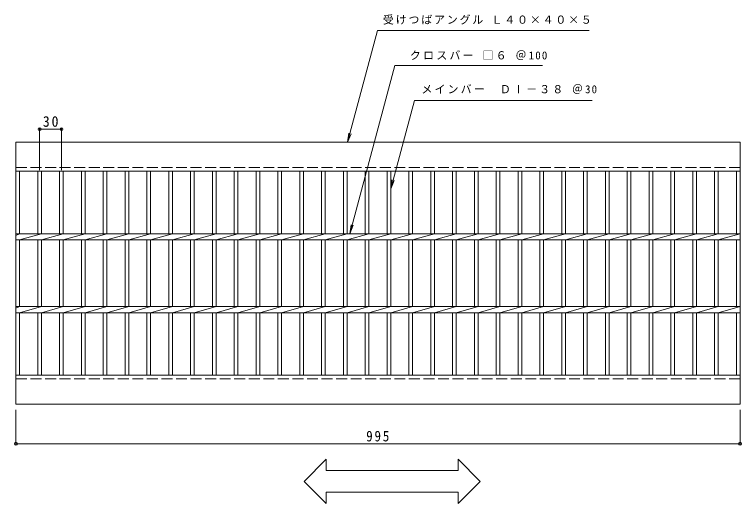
# Model space of a CAD drawing. Units: millimetres, scale not verified. Extents: x -906 to 936, y -680 to 630.
# Drawn here: x -896 to 103, y -42 to 630 of the extents above; entities that cross this region are included whole.
import ezdxf

# ---------------------------------------------------------------- set-up
doc = ezdxf.new("R2010")
doc.units = ezdxf.units.MM
doc.header["$LTSCALE"] = 5
doc.header["$PDMODE"] = 32
doc.header["$PDSIZE"] = 4
doc.linetypes.add('DASHED3', pattern=[4, 3, -1])
for name, color, linetype, lineweight in [('B-1', 2, 'Continuous', 9), ('B-2', 3, 'Continuous', 9), ('B-4', 7, 'Continuous', 9)]:
    doc.layers.add(name, color=color, linetype=linetype, lineweight=lineweight)
doc.styles.add('ＭＳ ゴシック', font='')
doc.styles.get('ＭＳ ゴシック').set_extended_font_data('MS Gothic')

msp = doc.modelspace()

# ---------------------------------------------------------------- linework, layer by layer
at = {"layer": 'B-1'}
for p, q in [((-894.324, 454.199), (-894.324, 414.198)), ((-894.324, 454.199), (100.676, 454.199)), ((100.676, 414.198), (100.676, 454.199)), ((-894.324, 414.198), (100.676, 414.198)), ((-894.324, 134.198), (100.676, 134.198)), ((-894.324, 134.198), (-894.324, 94.198)), ((100.676, 134.198), (100.676, 94.198)), ((-894.324, 94.198), (100.676, 94.198))]:
    msp.add_line(p, q, dxfattribs=at)
at = {"layer": 'B-1', "linetype": 'DASHED3'}
for p, q in [((-894.324, 419.198), (100.676, 419.198)), ((-894.324, 129.198), (100.676, 129.198))]:
    msp.add_line(p, q, dxfattribs=at)
at = {"layer": 'B-2'}
for p, q in [((-894.324, 134.198), (-894.324, 414.198)), ((-889.324, 328.438), (-889.324, 414.198)), ((-864.324, 414.198), (-864.324, 328.438)), ((-859.325, 414.198), (-859.325, 328.438)), ((-834.324, 414.198), (-834.324, 328.438)), ((-829.324, 414.198), (-829.324, 328.438)), ((-804.324, 414.198), (-804.324, 328.438)), ((-799.324, 414.198), (-799.324, 328.438)), ((-774.324, 414.198), (-774.324, 328.438)), ((-769.325, 414.198), (-769.325, 328.438)), ((-744.324, 414.198), (-744.324, 328.438)), ((-739.324, 414.198), (-739.324, 328.438)), ((-714.324, 414.198), (-714.324, 328.438)), ((-709.324, 414.198), (-709.324, 328.438)), ((-684.324, 414.198), (-684.324, 328.438)), ((-679.325, 414.198), (-679.325, 328.438)), ((-654.324, 414.198), (-654.324, 328.438)), ((-649.325, 414.198), (-649.325, 328.438)), ((-624.324, 414.198), (-624.324, 328.438)), ((-619.324, 414.198), (-619.324, 328.438)), ((-594.324, 414.198), (-594.324, 328.438)), ((-589.324, 414.198), (-589.324, 328.438)), ((-564.324, 414.198), (-564.324, 328.438)), ((-559.324, 414.198), (-559.324, 328.438)), ((-534.324, 414.198), (-534.324, 328.438)), ((-529.324, 414.198), (-529.324, 328.438)), ((-504.324, 414.198), (-504.324, 328.438)), ((-499.324, 414.198), (-499.324, 328.438)), ((-474.324, 414.198), (-474.324, 328.438)), ((-469.324, 414.198), (-469.324, 328.438)), ((-444.324, 414.198), (-444.324, 328.438)), ((-439.325, 414.198), (-439.325, 328.438)), ((-414.324, 414.198), (-414.324, 328.438)), ((-409.325, 414.198), (-409.325, 328.438)), ((-384.324, 414.198), (-384.324, 328.438)), ((-379.324, 414.198), (-379.324, 328.438)), ((-354.324, 414.198), (-354.324, 328.438)), ((-349.324, 414.198), (-349.324, 328.438)), ((-324.324, 414.198), (-324.324, 328.438)), ((-319.324, 414.198), (-319.324, 328.438)), ((-294.324, 414.198), (-294.324, 328.438)), ((-289.324, 414.198), (-289.324, 328.438)), ((-264.325, 414.198), (-264.325, 328.438)), ((-259.325, 414.198), (-259.325, 328.438)), ((-234.325, 414.198), (-234.325, 328.438)), ((-229.325, 414.198), (-229.325, 328.438)), ((-204.325, 414.198), (-204.325, 328.438)), ((-199.326, 414.198), (-199.326, 328.438)), ((-174.326, 414.198), (-174.326, 328.438)), ((-169.326, 414.198), (-169.326, 328.438)), ((-144.326, 414.198), (-144.326, 328.438)), ((-139.326, 414.198), (-139.326, 328.438)), ((-114.327, 414.198), (-114.327, 328.438)), ((-109.327, 414.198), (-109.327, 328.438)), ((-84.327, 414.198), (-84.327, 328.438)), ((-79.327, 414.198), (-79.327, 328.438)), ((-54.327, 414.198), (-54.327, 328.438)), ((-49.328, 414.198), (-49.328, 328.438)), ((-24.328, 414.198), (-24.328, 328.438)), ((-19.328, 414.198), (-19.328, 328.438)), ((5.672, 414.198), (5.672, 328.438)), ((10.672, 414.198), (10.672, 328.438)), ((35.672, 414.198), (35.672, 328.438)), ((40.671, 414.198), (40.671, 328.438)), ((65.671, 414.198), (65.671, 328.438)), ((70.671, 414.198), (70.671, 328.438)), ((95.671, 414.198), (95.671, 328.438)), ((95.675, 328.438), (95.675, 414.198)), ((100.67, 414.198), (100.67, 328.438)), ((100.676, 134.198), (100.676, 414.198)), ((-889.324, 328.438), (-894.324, 326.198)), ((-894.324, 328.438), (100.676, 328.438)), ((-894.324, 319.958), (100.676, 319.958)), ((-859.325, 328.438), (-889.324, 319.958)), ((-889.324, 228.438), (-889.324, 319.958)), ((-864.324, 319.958), (-864.324, 228.438)), ((-829.324, 328.438), (-859.325, 319.958)), ((-859.325, 319.958), (-859.325, 228.438)), ((-834.324, 319.958), (-834.324, 228.438)), ((-799.324, 328.438), (-829.324, 319.958)), ((-829.324, 319.958), (-829.324, 228.438)), ((-804.324, 319.958), (-804.324, 228.438)), ((-769.325, 328.438), (-799.324, 319.958)), ((-799.324, 319.958), (-799.324, 228.438)), ((-774.324, 319.958), (-774.324, 228.438)), ((-739.324, 328.438), (-769.325, 319.958)), ((-769.325, 319.958), (-769.325, 228.438)), ((-744.324, 319.958), (-744.324, 228.438)), ((-709.324, 328.438), (-739.324, 319.958)), ((-739.324, 319.958), (-739.324, 228.438)), ((-714.324, 319.958), (-714.324, 228.438)), ((-679.324, 328.438), (-709.324, 319.958)), ((-709.324, 319.958), (-709.324, 228.438)), ((-684.324, 319.958), (-684.324, 228.438)), ((-649.324, 328.438), (-679.325, 319.958)), ((-679.325, 319.958), (-679.325, 228.438)), ((-654.324, 319.958), (-654.324, 228.438)), ((-619.324, 328.438), (-649.325, 319.958)), ((-649.325, 319.958), (-649.325, 228.438)), ((-624.324, 319.958), (-624.324, 228.438)), ((-589.324, 328.438), (-619.324, 319.958)), ((-619.324, 319.958), (-619.324, 228.438)), ((-594.324, 319.958), (-594.324, 228.438)), ((-559.324, 328.438), (-589.324, 319.958)), ((-589.324, 319.958), (-589.324, 228.438)), ((-564.324, 319.958), (-564.324, 228.438)), ((-529.324, 328.438), (-559.324, 319.958)), ((-559.324, 319.958), (-559.324, 228.438)), ((-534.324, 319.958), (-534.324, 228.438)), ((-499.324, 328.438), (-529.324, 319.958)), ((-529.324, 319.958), (-529.324, 228.438)), ((-504.324, 319.958), (-504.324, 228.438)), ((-469.324, 328.438), (-499.324, 319.958)), ((-499.324, 319.958), (-499.324, 228.438)), ((-474.324, 319.958), (-474.324, 228.438)), ((-439.324, 328.438), (-469.324, 319.958)), ((-469.324, 319.958), (-469.324, 228.438)), ((-444.324, 319.958), (-444.324, 228.438)), ((-409.324, 328.438), (-439.325, 319.958)), ((-439.325, 319.958), (-439.325, 228.438)), ((-414.324, 319.958), (-414.324, 228.438)), ((-379.324, 328.438), (-409.325, 319.958)), ((-409.325, 319.958), (-409.325, 228.438)), ((-384.324, 319.958), (-384.324, 228.438)), ((-349.324, 328.438), (-379.324, 319.958)), ((-379.324, 319.958), (-379.324, 228.438)), ((-354.324, 319.958), (-354.324, 228.438)), ((-319.324, 328.438), (-349.324, 319.958)), ((-349.324, 319.958), (-349.324, 228.438)), ((-324.324, 319.958), (-324.324, 228.438)), ((-289.324, 328.438), (-319.324, 319.958)), ((-319.324, 319.958), (-319.324, 228.438)), ((-294.324, 319.958), (-294.324, 228.438)), ((-259.325, 328.438), (-289.324, 319.958)), ((-289.324, 319.958), (-289.324, 228.438)), ((-264.325, 319.958), (-264.325, 228.438)), ((-229.325, 328.438), (-259.325, 319.958)), ((-259.325, 319.958), (-259.325, 228.438)), ((-234.325, 319.958), (-234.325, 228.438)), ((-199.326, 328.438), (-229.325, 319.958)), ((-229.325, 319.958), (-229.325, 228.438)), ((-204.325, 319.958), (-204.325, 228.438)), ((-169.326, 328.438), (-199.326, 319.958)), ((-199.326, 319.958), (-199.326, 228.438)), ((-174.326, 319.958), (-174.326, 228.438)), ((-139.326, 328.438), (-169.326, 319.958)), ((-169.326, 319.958), (-169.326, 228.438)), ((-144.326, 319.958), (-144.326, 228.438)), ((-109.327, 328.438), (-139.326, 319.958)), ((-139.326, 319.958), (-139.326, 228.438)), ((-114.327, 319.958), (-114.327, 228.438)), ((-79.327, 328.438), (-109.327, 319.958)), ((-109.327, 319.958), (-109.327, 228.438)), ((-84.327, 319.958), (-84.327, 228.438)), ((-49.328, 328.438), (-79.327, 319.958)), ((-79.327, 319.958), (-79.327, 228.438)), ((-54.327, 319.958), (-54.327, 228.438)), ((-19.328, 328.438), (-49.328, 319.958)), ((-49.328, 319.958), (-49.328, 228.438)), ((-24.328, 319.958), (-24.328, 228.438)), ((10.672, 328.438), (-19.328, 319.958)), ((-19.328, 319.958), (-19.328, 228.438)), ((5.672, 319.958), (5.672, 228.438)), ((40.671, 328.438), (10.672, 319.958)), ((10.672, 319.958), (10.672, 228.438)), ((35.672, 319.958), (35.672, 228.438)), ((70.671, 328.438), (40.671, 319.958)), ((40.671, 319.958), (40.671, 228.438)), ((65.671, 319.958), (65.671, 228.438)), ((100.67, 328.438), (70.671, 319.958)), ((70.671, 319.958), (70.671, 228.438)), ((95.675, 228.438), (95.675, 319.958)), ((100.67, 319.958), (100.67, 134.198)), ((-889.324, 228.438), (-894.324, 226.198)), ((-894.324, 228.438), (100.676, 228.438)), ((-894.324, 219.958), (100.676, 219.958)), ((-859.325, 228.438), (-889.324, 219.958)), ((-889.324, 134.198), (-889.324, 219.958)), ((-864.324, 219.958), (-864.324, 134.198)), ((-829.324, 228.438), (-859.325, 219.958)), ((-859.325, 219.958), (-859.325, 134.198)), ((-834.324, 219.958), (-834.324, 134.198)), ((-799.324, 228.438), (-829.324, 219.958)), ((-829.324, 219.958), (-829.324, 134.198)), ((-804.324, 219.958), (-804.324, 134.198)), ((-769.325, 228.438), (-799.324, 219.958)), ((-799.324, 219.958), (-799.324, 134.198)), ((-774.324, 219.958), (-774.324, 134.198)), ((-739.324, 228.438), (-769.325, 219.958)), ((-769.325, 219.958), (-769.325, 134.198)), ((-744.324, 219.958), (-744.324, 134.198)), ((-709.324, 228.438), (-739.324, 219.958)), ((-739.324, 219.958), (-739.324, 134.198)), ((-714.324, 219.958), (-714.324, 134.198)), ((-679.324, 228.438), (-709.324, 219.958)), ((-709.324, 219.958), (-709.324, 134.198)), ((-684.324, 219.958), (-684.324, 134.198)), ((-649.324, 228.438), (-679.325, 219.958)), ((-679.325, 219.958), (-679.325, 134.198)), ((-654.324, 219.958), (-654.324, 134.198)), ((-619.324, 228.438), (-649.325, 219.958)), ((-649.325, 219.958), (-649.325, 134.198)), ((-624.324, 219.958), (-624.324, 134.198)), ((-589.324, 228.438), (-619.324, 219.958)), ((-619.324, 219.958), (-619.324, 134.198)), ((-594.324, 219.958), (-594.324, 134.198)), ((-559.324, 228.438), (-589.324, 219.958)), ((-589.324, 219.958), (-589.324, 134.198)), ((-564.324, 219.958), (-564.324, 134.198)), ((-529.324, 228.438), (-559.324, 219.958)), ((-559.324, 219.958), (-559.324, 134.198)), ((-534.324, 219.958), (-534.324, 134.198)), ((-499.324, 228.438), (-529.324, 219.958)), ((-529.324, 219.958), (-529.324, 134.198)), ((-504.324, 219.958), (-504.324, 134.198)), ((-469.324, 228.438), (-499.324, 219.958)), ((-499.324, 219.958), (-499.324, 134.198)), ((-474.324, 219.958), (-474.324, 134.198)), ((-439.324, 228.438), (-469.324, 219.958)), ((-469.324, 219.958), (-469.324, 134.198)), ((-444.324, 219.958), (-444.324, 134.198)), ((-409.324, 228.438), (-439.325, 219.958)), ((-439.325, 219.958), (-439.325, 134.198)), ((-414.324, 219.958), (-414.324, 134.198)), ((-379.324, 228.438), (-409.325, 219.958)), ((-409.325, 219.958), (-409.325, 134.198)), ((-384.324, 219.958), (-384.324, 134.198)), ((-349.324, 228.438), (-379.324, 219.958)), ((-379.324, 219.958), (-379.324, 134.198)), ((-354.324, 219.958), (-354.324, 134.198)), ((-319.324, 228.438), (-349.324, 219.958)), ((-349.324, 219.958), (-349.324, 134.198)), ((-324.324, 219.958), (-324.324, 134.198)), ((-289.324, 228.438), (-319.324, 219.958)), ((-319.324, 219.958), (-319.324, 134.198)), ((-294.324, 219.958), (-294.324, 134.198)), ((-259.325, 228.438), (-289.324, 219.958)), ((-289.324, 219.958), (-289.324, 134.198)), ((-264.325, 219.958), (-264.325, 134.198)), ((-229.325, 228.438), (-259.325, 219.958)), ((-259.325, 219.958), (-259.325, 134.198)), ((-234.325, 219.958), (-234.325, 134.198)), ((-199.326, 228.438), (-229.325, 219.958)), ((-229.325, 219.958), (-229.325, 134.198)), ((-204.325, 219.958), (-204.325, 134.198)), ((-169.326, 228.438), (-199.326, 219.958)), ((-199.326, 219.958), (-199.326, 134.198)), ((-174.326, 219.958), (-174.326, 134.198)), ((-139.326, 228.438), (-169.326, 219.958)), ((-169.326, 219.958), (-169.326, 134.198)), ((-144.326, 219.958), (-144.326, 134.198)), ((-109.327, 228.438), (-139.326, 219.958)), ((-139.326, 219.958), (-139.326, 134.198)), ((-114.327, 219.958), (-114.327, 134.198)), ((-79.327, 228.438), (-109.327, 219.958)), ((-109.327, 219.958), (-109.327, 134.198)), ((-84.327, 219.958), (-84.327, 134.198)), ((-49.328, 228.438), (-79.327, 219.958)), ((-79.327, 219.958), (-79.327, 134.198)), ((-54.327, 219.958), (-54.327, 134.198)), ((-19.328, 228.438), (-49.328, 219.958)), ((-49.328, 219.958), (-49.328, 134.198)), ((-24.328, 219.958), (-24.328, 134.198)), ((10.672, 228.438), (-19.328, 219.958)), ((-19.328, 219.958), (-19.328, 134.198)), ((5.672, 219.958), (5.672, 134.198)), ((40.671, 228.438), (10.672, 219.958)), ((10.672, 219.958), (10.672, 134.198)), ((35.672, 219.958), (35.672, 134.198)), ((70.671, 228.438), (40.671, 219.958)), ((40.671, 219.958), (40.671, 134.198)), ((65.671, 219.958), (65.671, 134.198)), ((100.67, 228.438), (70.671, 219.958)), ((70.671, 219.958), (70.671, 134.198)), ((95.671, 219.958), (95.671, 134.198))]:
    msp.add_line(p, q, dxfattribs=at)
at = {"layer": 'B-4'}
for p, q in [((-438.611, 454.328), (-397.53, 607.646)), ((-106.533, 607.646), (-397.53, 607.646)), ((-435.512, 328.438), (-373.56, 559.646)), ((-170.658, 559.646), (-373.56, 559.646)), ((-379.324, 389.924), (-346.709, 511.646)), ((-102.588, 511.646), (-346.709, 511.646)), ((-861.824, 415.767), (-861.824, 473.616)), ((-861.824, 472.116), (-831.824, 472.116)), ((-831.824, 415.767), (-831.824, 473.616)), ((-438.611, 454.328), (-436.98, 466.721)), ((-438.611, 454.328), (-433.828, 465.876)), ((-379.324, 389.924), (-377.693, 402.317)), ((-379.324, 389.924), (-374.541, 401.472)), ((-435.512, 328.438), (-433.88, 340.831)), ((-435.512, 328.438), (-430.728, 339.986)), ((-894.324, 86.698), (-894.324, 38.425)), ((100.676, 86.698), (100.676, 38.425)), ((-894.324, 39.925), (100.676, 39.925)), ((-468.048, 18.542), (-498.354, -11.764)), ((-468.048, 18.542), (-468.048, 3.236)), ((-286.772, 18.542), (-256.466, -11.764)), ((-286.772, 18.542), (-286.772, 3.236)), ((-468.048, 3.236), (-286.772, 3.236)), ((-498.354, -11.764), (-468.048, -42.07)), ((-256.466, -11.764), (-286.772, -42.07)), ((-468.048, -26.764), (-468.048, -42.07)), ((-468.048, -26.764), (-286.772, -26.764)), ((-286.772, -26.764), (-286.772, -42.07))]:
    msp.add_line(p, q, dxfattribs=at)
for p in [(-861.824, 472.116), (-831.824, 472.116), (-894.324, 39.925), (100.676, 39.925)]:
    msp.add_point(p, dxfattribs=at)

# ---------------------------------------------------------------- texts
at = {"layer": 'B-4', "char_height": 11, "attachment_point": 7, "style": 'ＭＳ ゴシック'}
for s, insert in [('\\T1.17;受けつばアングル\\~Ｌ４０×４０×５', (-390.032, 615.702)), ('\\T1.21;クロスバー\\~□６\\~＠100', (-353.059, 566.833)), ('\\T1.2;メインバー\\~\\~ＤⅠ－３８\\~＠30', (-337.242, 520.328))]:
    msp.add_mtext(s, dxfattribs=dict(at, insert=insert))
at = {"layer": 'B-4', "color": 2, "char_height": 14.66, "attachment_point": 7, "style": 'ＭＳ ゴシック'}
for s, insert in [('\\T1.27;\\W0.95;30', (-857.449, 475.116)), ('\\T1.27;\\W0.9;995', (-413.074, 42.925))]:
    msp.add_mtext(s, dxfattribs=dict(at, insert=insert))

doc.saveas('drawing.dxf')
